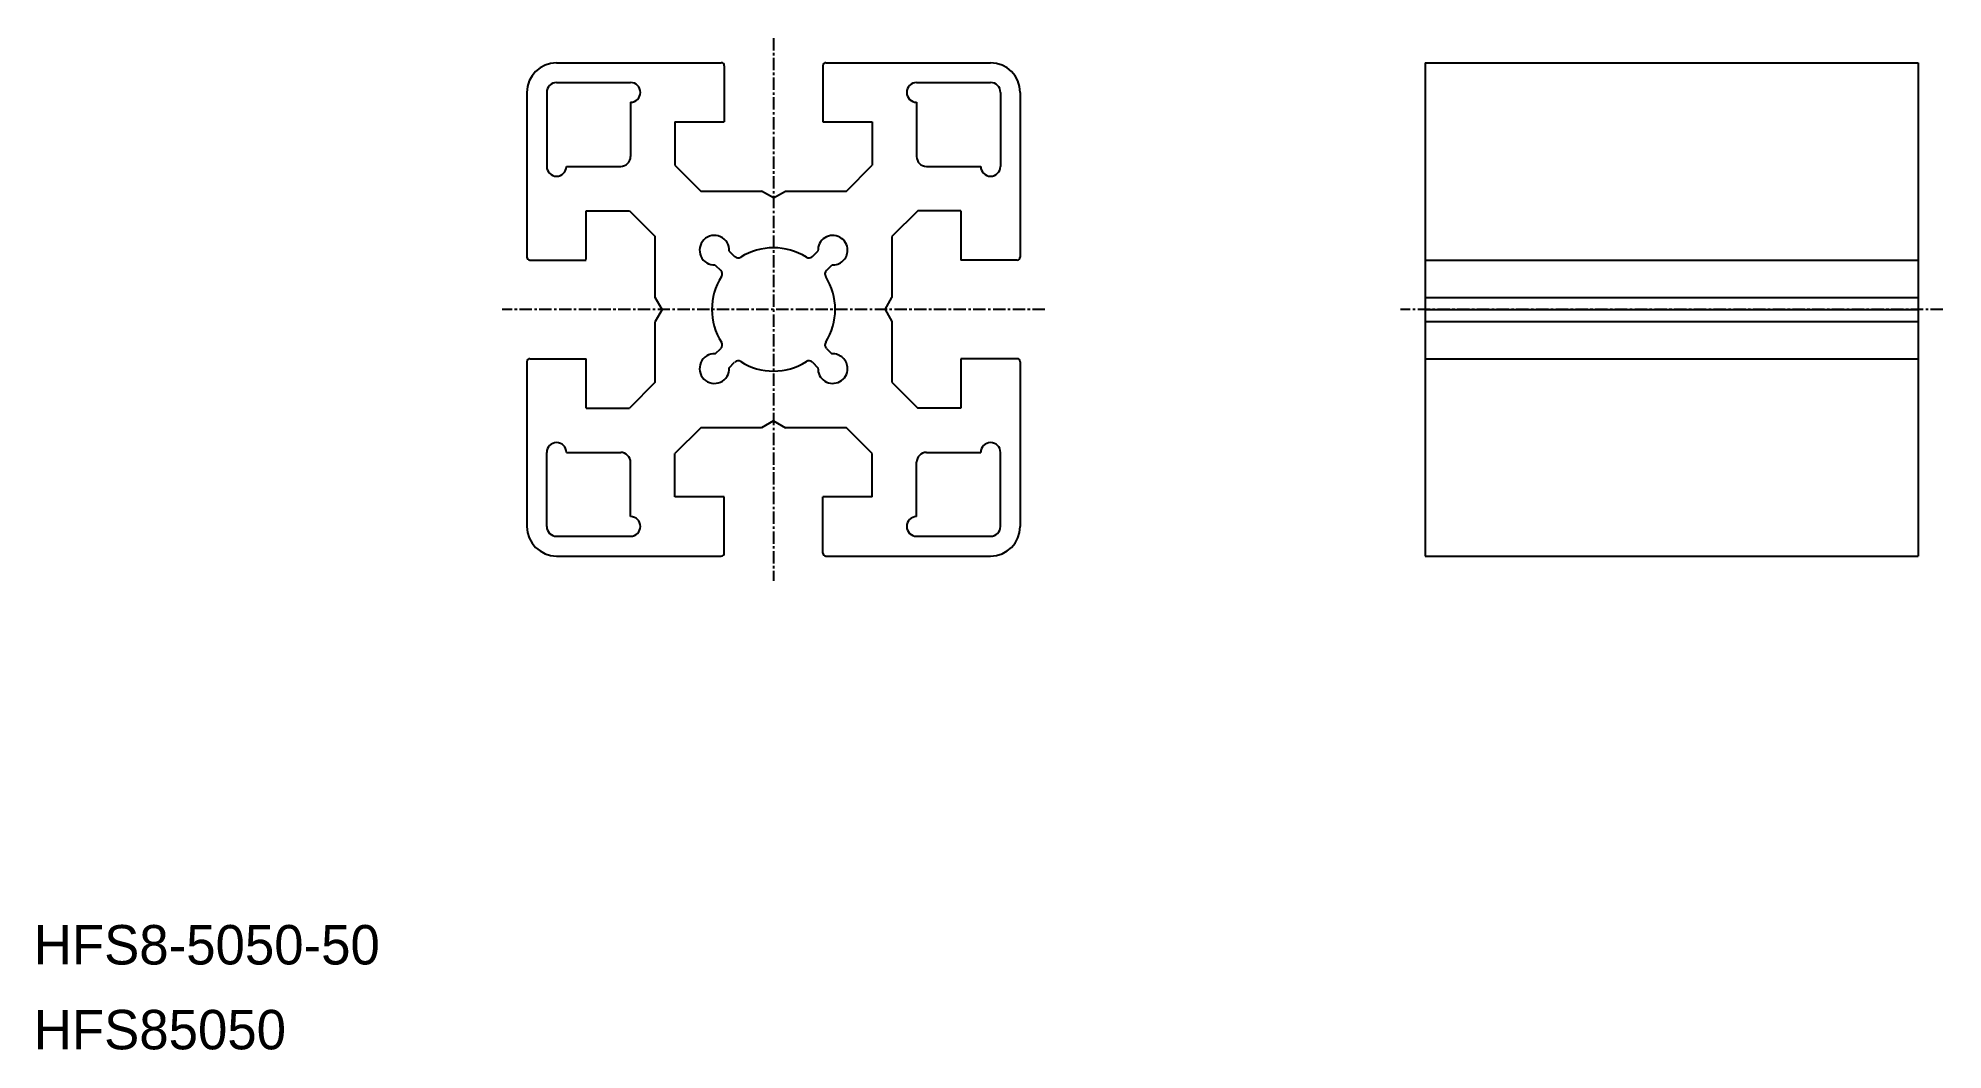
# Model space of a CAD drawing. Extents: x 0 to 194, y 0 to 102.
import ezdxf

# ---------------------------------------------------------------- set-up
doc = ezdxf.new("R2010")
doc.units = 0
doc.linetypes.add('CENTER', pattern=[2, 1.25, -0.25, 0.25, -0.25])
doc.layers.get('0').update_dxf_attribs({"linetype": 'CONTINUOUS'})
doc.layers.add('CENTER', color=1, linetype='CENTER')

msp = doc.modelspace()

# ---------------------------------------------------------------- linework, layer by layer
at = {"color": 7, "linetype": 'CONTINUOUS'}
for p, q in [((53, 100), (69.7, 100)), ((70, 99.7), (70, 94)), ((80, 99.7), (80, 94)), ((80.3, 100), (97, 100)), ((141.05, 100), (191.05, 100)), ((141.05, 100), (141.05, 50)), ((191.05, 100), (191.05, 50)), ((50, 97), (50, 80.3)), ((52, 97), (52, 89.5)), ((53, 98), (60.5, 98)), ((89.5, 98), (97, 98)), ((98, 97), (98, 89.5)), ((100, 97), (100, 80.3)), ((60.5, 96), (60.5, 90.5)), ((89.5, 96), (89.5, 90.5)), ((65, 94), (70, 94)), ((65, 94), (65, 89.62)), ((80, 94), (85, 94)), ((85, 94), (85, 89.62)), ((54, 89.5), (59.5, 89.5)), ((65, 89.62), (67.62, 87)), ((82.38, 87), (85, 89.62)), ((90.5, 89.5), (96, 89.5)), ((67.62, 87), (73.79, 87)), ((75, 86.3), (73.79, 87)), ((75, 86.3), (76.21, 87)), ((76.21, 87), (82.38, 87)), ((56, 80.05), (56, 85)), ((56, 85), (60.38, 85)), ((60.38, 85), (63, 82.38)), ((89.62, 85), (87, 82.38)), ((94, 85), (89.62, 85)), ((94, 85), (94, 80)), ((63, 76.21), (63, 82.38)), ((87, 82.38), (87, 76.21)), ((50.3, 80), (56, 80)), ((69.08, 79.5), (69.64, 78.95)), ((70.5, 80.92), (71.05, 80.36)), ((78.95, 80.36), (79.5, 80.92)), ((80.36, 78.95), (80.92, 79.5)), ((99.7, 80), (94, 80)), ((141.05, 80), (191.05, 80)), ((63.7, 75), (63, 76.21)), ((86.3, 75), (87, 76.21)), ((141.05, 76.21), (191.05, 76.21)), ((63.7, 75), (63, 73.79)), ((63, 67.62), (63, 73.79)), ((86.3, 75), (87, 73.79)), ((87, 73.79), (87, 67.62)), ((141.05, 75), (191.05, 75)), ((141.05, 73.79), (191.05, 73.79)), ((50, 69.7), (50, 53)), ((50.3, 70), (56, 70)), ((56, 65), (56, 70)), ((69.08, 70.5), (69.64, 71.05)), ((70.5, 69.08), (71.05, 69.64)), ((78.95, 69.64), (79.5, 69.08)), ((80.36, 71.05), (80.92, 70.5)), ((99.7, 70), (94, 70)), ((94, 70), (94, 65)), ((100, 69.7), (100, 53)), ((141.05, 70), (191.05, 70)), ((63, 67.62), (60.38, 65)), ((87, 67.62), (89.62, 65)), ((56, 65), (60.38, 65)), ((94, 65), (89.62, 65)), ((67.62, 63), (65, 60.38)), ((73.79, 63), (67.62, 63)), ((75, 63.7), (73.79, 63)), ((75, 63.7), (76.21, 63)), ((82.38, 63), (76.21, 63)), ((85, 60.38), (82.38, 63)), ((52, 53), (52, 60.5)), ((54, 60.5), (59.5, 60.5)), ((65, 56), (65, 60.38)), ((85, 56), (85, 60.38)), ((90.5, 60.5), (96, 60.5)), ((98, 53), (98, 60.5)), ((60.5, 54), (60.5, 59.5)), ((89.5, 54), (89.5, 59.5)), ((70, 56), (65, 56)), ((70, 50.3), (70, 56)), ((80, 50.3), (80, 56)), ((85, 56), (80, 56)), ((53, 52), (60.5, 52)), ((89.5, 52), (97, 52)), ((53, 50), (69.7, 50)), ((80.3, 50), (97, 50)), ((141.05, 50), (191.05, 50))]:
    msp.add_line(p, q, dxfattribs=at)
for centre, radius, start, end in [((53, 97), 3, 90, 180), ((69.7, 99.7), 0.3, 0, 90), ((80.3, 99.7), 0.3, 90, 180), ((97, 97), 3, 0, 90), ((53, 97), 1, 90, 180), ((60.5, 97), 1, 269.9995, 89.9995), ((89.5, 97), 1, 90, 270), ((97, 97), 1, 0, 90), ((53, 89.5), 1, 180, 0), ((59.5, 90.5), 1, 270, 0), ((90.5, 90.5), 1, 180, 270), ((97, 89.5), 1, 180, 0), ((69, 81), 1.5, 356.8101, 273.1899), ((75, 75), 6.25, 57.8396, 122.1604), ((81, 81), 1.5, 0, 183.1903), ((50.3, 80.3), 0.3, 180, 270), ((71.41, 80.71), 0.5, 225, 302.1604), ((78.59, 80.71), 0.5, 237.8396, 315), ((81, 81), 1.5, 266.8108, 360), ((99.7, 80.3), 0.3, 270, 0), ((75, 75), 6.25, 147.8396, 212.1604), ((69.29, 78.59), 0.5, 327.8396, 45), ((80.71, 78.59), 0.5, 135, 212.1604), ((75, 75), 6.25, 327.8396, 32.1604), ((69.29, 71.41), 0.5, 315, 32.1604), ((80.71, 71.41), 0.5, 147.8396, 225), ((50.3, 69.7), 0.3, 90, 180), ((69, 69), 1.5, 86.8101, 3.1896), ((71.41, 69.29), 0.5, 57.8396, 135), ((75, 75), 6.25, 237.8396, 302.1604), ((78.59, 69.29), 0.5, 45, 122.1597), ((81, 69), 1.5, 0, 93.1895), ((99.7, 69.7), 0.3, 0, 90), ((81, 69), 1.5, 176.8104, 0), ((53, 60.5), 1, 0, 180), ((59.5, 59.5), 1, 0, 90), ((90.5, 59.5), 1, 90, 180), ((97, 60.5), 1, 0, 180), ((53, 53), 3, 180, 270), ((53, 53), 1, 180, 270), ((60.5, 53), 1, 270, 90), ((89.5, 53), 1, 90, 270), ((97, 53), 1, 270, 0), ((97, 53), 3, 270, 0), ((69.7, 50.3), 0.3, 270, 0), ((80.3, 50.3), 0.3, 180, 270)]:
    msp.add_arc(centre, radius, start, end, dxfattribs=at)
at = {"layer": 'CENTER', "color": 1, "linetype": 'CENTER'}
for p, q in [((75, 102.5), (75, 47.5)), ((102.5, 75), (47.5, 75)), ((193.55, 75), (138.55, 75))]:
    msp.add_line(p, q, dxfattribs=at)

# ---------------------------------------------------------------- texts
at = {"color": 7, "linetype": 'CONTINUOUS'}
for s, p in [('HFS8-5050-50', (0, 8.6)), ('HFS85050', (0, 0))]:
    msp.add_text(s, height=4, dxfattribs=at).set_placement(p)

doc.saveas('drawing.dxf')
